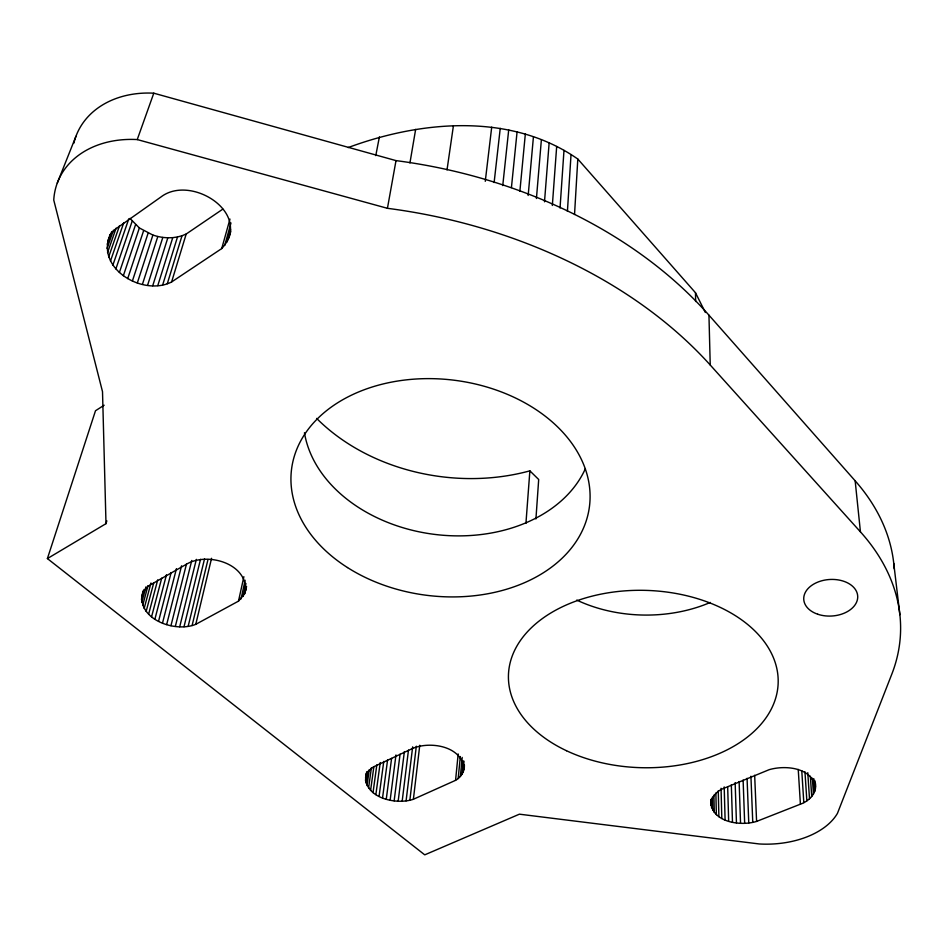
<?xml version="1.0" encoding="UTF-8"?>
<svg xmlns="http://www.w3.org/2000/svg" width="948" height="948" viewBox="0 0 948 948"><rect width="100%" height="100%" fill="white"/><g stroke="black" fill="none" stroke-linecap="round" stroke-linejoin="round"><path stroke-width="1.42" d="M464.39 764.918C464.733 771.317 461.095 777.265 455.561 780.346L413.387 799.271C395.6 805.362 362.053 797.529 366.094 773.615M710.893 799.472C709.578 822.035 739.926 826.632 756.587 821.418L800.408 804.177C809.45 801.072 817.792 792.338 815.162 782.112M108.179 240.152L111.983 232.793L114.815 229.594L160.97 196.971C191.188 173.757 253.424 213.845 221.725 248.566L171.6 281.971C142.947 296.665 95.381 268.545 110.146 234.571M463.975 769.326C462.707 746.076 429.906 740.72 412.202 748.647L373.239 767.003L368.665 770.89L365.478 777.988M574.535 214.485L577.806 159.039C511.019 112.35 420.853 120.597 348.129 147.58M567.414 211.392L571.028 154.571M560.031 207.991L563.989 150.377M535.928 518.947L538.689 479.498L529.873 470.848A185.073 143.705 7.2 0 1 316.632 418.4M552.34 205.491L556.677 146.478M525.927 523.403L529.873 470.848M246.575 586.528L244.655 593.744L238.493 601.139L195.774 624.329C174.396 633.181 134.521 618.475 143.184 590.734M544.496 201.829L549.141 142.875M536.426 198.488L541.391 139.605M528.166 195.466L533.451 136.654M462.067 774.232L463.347 761.031M463.738 764.112L464.022 761.185M463.288 771.838L463.987 764.503M519.871 191.33L525.334 134.035M458.18 778.521L460.337 756.528M460.361 776.471L462.209 757.416M455.561 780.346L458.18 753.956M511.434 187.55L517.087 131.772M502.748 185.595L508.709 129.864M494.121 182.537L500.248 128.324M413.387 799.271L419.763 745.246M409.856 800.231L416.314 746.206M485.269 181.317L491.704 127.139M406.088 800.87L412.653 746.858M402.177 801.179L408.469 750.117M398.172 801.179L404.369 751.574M394.143 800.835L400.068 754.158M390.149 800.171L395.968 754.964M386.263 799.211L391.595 758.376M382.542 797.943L387.566 760.035M245.639 590.853C247.037 563.503 208.382 552.305 187.574 563.586L148.232 586.113L143.859 590.841L141.655 596.411M379.058 796.403L383.762 761.422M375.87 794.614L380.231 762.548M370.585 790.419L373.808 767.098M373.026 792.611L376.83 764.918M367.03 785.608L369.282 769.575M368.571 788.072L371.415 767.667M365.466 780.524L366.698 771.779M365.987 783.084L367.634 771.423M447.018 169.905L453.369 126.06M409.939 162.938L415.651 129.366M104.15 405.223L95.499 410.745L47.4 558.573L424.74 854.847L519.409 814.178L759.206 843.957A74.762 45.788 -0.5 0 0 837.463 813.325L891.807 674.147A269.825 182.087 1.7 0 0 860.44 531.864L710.23 365.016A430.487 302.376 9.2 0 0 387.436 208.311L396.003 160.615L153.789 93.188A92.584 73.292 21.5 0 0 73.849 143.195M375.775 155.614L379.39 136.915M244.655 593.744L246.219 586.551M241.053 598.935L245.141 580.235M243.115 596.446L245.947 583.506M238.493 601.139L243.873 576.704M195.774 624.329L211.558 558.301M192.1 625.514L208.003 559.486M188.166 626.32L204.531 558.882M184.007 626.746L200.514 559.32M179.705 626.782L196.355 559.367M175.333 626.427L191.769 560.458M170.96 625.68L186.472 564.036M166.658 624.566L181.578 565.802M162.499 623.097L176.447 568.646M158.553 621.295L171.138 572.592M154.891 619.198L166.457 574.796M151.562 616.828L161.705 578.162M148.623 614.221L157.712 579.868M144.143 608.509L150.969 582.996M146.146 611.436L153.683 583.079M142.674 605.499L148.007 585.651M141.418 599.385L144.096 589.466M141.762 602.442L145.968 586.848M224.735 245.402L230.98 222.946M227.153 241.882L230.66 229.25M228.954 238.043L230.885 231.028M221.725 248.566L229.973 219.071M47.4 558.573L105.998 523.651L106.851 520.843M171.6 281.971L186.199 234.014L222.851 209.117M167.31 283.689L182.004 235.744L186.199 234.014M162.677 284.91L177.501 236.964L182.004 235.744M157.783 285.597L172.749 237.652L177.501 236.964M152.723 285.739L167.832 237.806L172.749 237.652M147.556 285.348L162.819 237.427L167.832 237.806M142.401 284.412L157.818 236.514L162.819 237.427M137.318 282.954L152.889 235.08L139.368 227.947L129.995 218.396M132.388 281.011L148.113 233.149M127.707 278.582L143.586 230.767M123.347 275.738L139.368 227.947M119.377 272.503L135.528 224.759M115.869 268.948L132.151 221.239M112.883 265.108L128.81 218.798M110.466 261.067L123.667 222.97M108.676 256.884L119.567 225.612M107.053 248.376L113.44 230.21M107.527 252.63L116.083 228.172M109.755 236.325L110.738 233.54M107.278 244.193L111.698 231.62M105.998 523.651L102.514 391.69L53.752 200.052A95.452 74.015 20.6 0 1 137.247 139.569L153.789 93.188M57.283 183.083L75.923 136.346M137.247 139.569L387.436 208.311M152.889 235.08L157.818 236.514M396.003 160.615A418.945 301.654 9.3 0 1 708.95 315.174L855.155 480.814A262.88 182.052 1.5 0 1 894.237 568.788M577.806 159.039L695.488 292.742L705.359 312.485M815.47 786.473C810.967 767.288 785.098 765.048 769.195 769.669L721.689 789.222C715.835 792.315 710.253 798.133 711.012 805.231M893.751 563.373L899.865 614.695M855.155 480.814L860.44 531.864M814.735 780.37L815.339 789.08M813.763 778.592L814.664 791.663M812.353 778.201L813.455 794.163M810.35 776.246L811.725 796.545M807.767 772.679L809.509 798.773M804.959 771.814L806.855 800.811M801.771 770.736L803.809 802.624M798.24 769.397L800.408 804.177M754.667 775.251L756.587 821.418M750.923 776.211L752.759 822.354M747.071 778.296L748.766 822.994M743.114 780.062L744.666 823.302M739.12 781.496L740.542 823.279M735.15 782.598L736.454 822.935M731.335 784.826L732.484 822.283M727.673 786.745L728.668 821.312M724.201 786.923L725.101 820.044M708.95 315.174L710.23 365.016M721.049 788.262L721.819 818.515M718.264 790.798L718.892 816.726M715.87 793.12L716.368 814.723M713.903 795.254L714.282 812.531M712.398 797.232L712.671 810.196M711.391 799.105L711.581 807.743M695.488 292.742L695.642 301.5M585.402 468.62A145.139 107.965 7.1 0 1 434.006 534.317A145.139 107.965 7.1 0 1 304.45 432.738M710.301 602.442A124.709 88.674 0.9 0 1 576.74 600.084M817.745 614.233A27.006 18.285 -3.5 0 0 857.715 596.47A27.006 18.285 -3.5 0 0 816.738 582.558A27.006 18.285 -3.5 0 0 817.745 614.233M347.489 567.556A150.116 108.416 7 0 0 588.459 512.43A150.116 108.416 7 0 0 385.587 383.371A150.116 108.416 7 0 0 347.489 567.556M566.477 750.721A134.912 88.685 1.6 0 0 777.739 688.414A134.912 88.685 1.6 0 0 585.745 597.892A134.912 88.685 1.6 0 0 566.477 750.721"/></g></svg>
